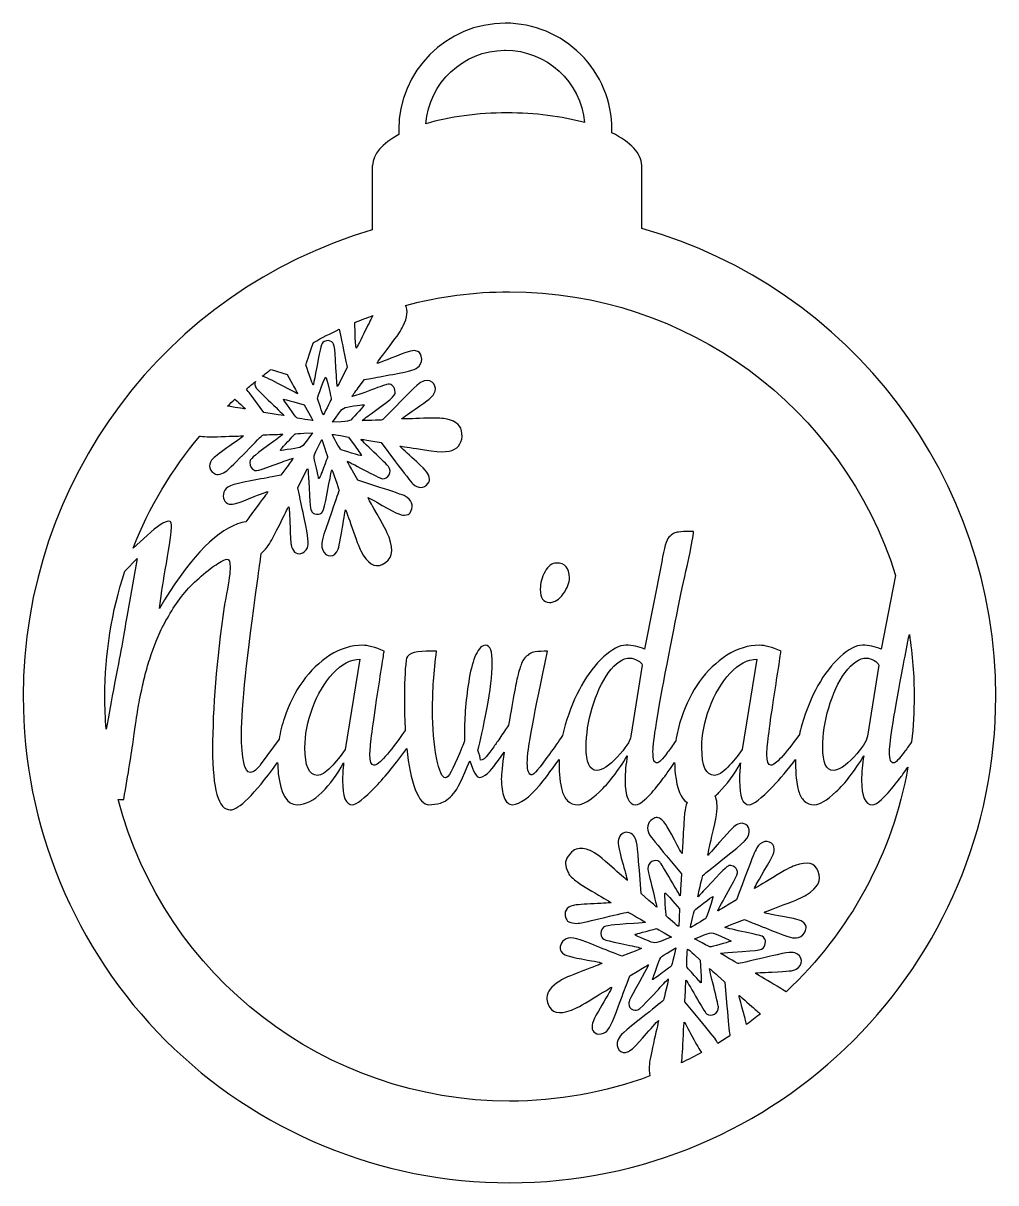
# Model space of a CAD drawing. Extents: x 63 to 154, y 61 to 295.
# Drawn here: x 62.6 to 152.5, y 60.7 to 167.9 of the extents above; entities that cross this region are included whole.
import ezdxf

# ---------------------------------------------------------------- set-up
doc = ezdxf.new("R2010")
doc.units = 0
doc.layers.add('Capa_1', color=7, linetype='CONTINUOUS')

msp = doc.modelspace()

# ---------------------------------------------------------------- linework, layer by layer
at = {"layer": 'Capa_1', "color": 1}
for points in [[(107.192422, 167.887986), (107.189838, 167.887986), (107.189838, 167.887986)], [(107.131444, 165.389431), (107.13196, 165.389431)], [(94.908416, 154.742534), (94.887231, 154.742534), (94.887231, 148.782175)], [(119.823692, 148.909816), (119.823692, 154.742534), (119.801988, 154.742534)], [(92.427948, 136.78394), (92.572127, 136.104395), (92.134943, 135.215562)], [(85.541547, 135.882188), (87.01846, 135.408316), (87.51817, 134.527748)], [(93.595837, 134.195469), (94.165826, 134.941676), (94.760623, 135.053814)], [(85.810782, 131.756341), (84.866138, 131.918089), (83.595413, 133.615661)], [(87.652531, 132.87927), (88.601827, 132.601251), (89.005419, 131.903619)], [(92.010403, 131.055608), (91.226472, 131.019953), (91.559268, 131.481939)], [(88.561517, 129.988491), (89.353717, 130.024665), (89.353717, 130.024665)], [(89.353717, 130.024665), (89.020921, 129.562678)], [(91.958728, 129.770416), (92.705969, 129.637608), (93.310066, 128.791664)], [(89.976935, 128.911555), (90.225501, 129.395245), (90.225501, 129.395245)], [(90.225501, 129.395245), (90.499384, 128.588059)], [(94.766825, 129.288276), (95.707852, 129.127044), (97.052473, 127.335424)], [(86.989522, 126.855348), (86.424182, 126.115343), (85.781326, 125.985117)], [(95.604498, 124.98001), (93.56173, 125.635785), (93.062019, 126.51635)], [(88.154824, 124.265326), (88.014264, 124.953139), (88.448347, 125.835255)], [(74.070929, 120.535838), (72.776952, 119.371569)], [(124.59601, 120.908941), (124.180016, 120.908941)], [(72.013174, 117.248184), (73.168144, 118.415555), (73.168144, 118.415555)], [(73.168144, 118.415555), (72.193525, 113.02105)], [(121.648904, 118.093094), (120.068637, 110.035704)], [(143.26774, 116.845623), (141.93242, 110.035704)], [(75.211944, 113.784312), (75.402116, 115.175441)], [(100.830537, 109.832099), (99.880207, 109.832099)], [(93.748798, 109.102944), (92.381958, 100.7572)], [(119.842813, 108.543289), (118.796881, 101.978316)], [(130.442167, 109.102944), (129.075324, 100.7572)], [(141.706593, 108.543289), (140.661179, 101.978316)], [(86.276385, 101.709597), (84.622739, 99.45082)], [(122.445239, 98.992966), (122.835396, 99.54022)], [(144.309019, 98.992966), (144.406171, 99.129393)], [(71.40236, 96.143528), (71.920157, 96.143528)], [(122.076267, 90.92731), (123.465329, 89.269529), (123.41727, 88.249954)], [(120.470682, 86.806115), (119.752897, 87.451553), (119.582362, 89.582171)], [(128.816424, 87.532169), (128.573547, 86.874843), (127.722951, 86.352913)], [(122.645227, 86.772524), (123.304616, 86.02425), (123.273612, 85.212929)], [(128.419549, 84.697198), (129.30735, 85.026896), (129.874241, 84.802619)], [(121.864912, 83.819216), (122.559443, 83.423375), (122.027176, 83.208917)], [(125.37891, 82.873021), (124.691612, 83.264728), (125.22388, 83.479186)], [(118.839256, 81.993487), (117.959207, 81.666894), (117.341156, 81.902021)], [(122.492263, 82.139733), (122.964068, 82.417752), (122.964068, 82.417752)], [(122.964068, 82.417752), (122.763564, 81.582661)], [(124.643553, 81.805387), (125.20941, 81.290172), (125.268838, 80.24424)], [(118.43928, 79.159035), (118.689912, 79.821012), (119.533788, 80.339326)], [(126.777791, 79.884057), (127.493507, 79.240686), (127.675927, 76.989658)], [(125.17427, 75.760793), (123.785724, 77.418574), (123.833267, 78.438149)]]:
    msp.add_lwpolyline(points, dxfattribs=at)
for points in [[(107.111807, 165.389431)], [(107.548472, 143.061595)], [(94.955959, 140.86793)], [(91.843488, 139.59204)], [(85.541547, 135.882188)], [(90.576383, 135.185074)], [(84.082722, 134.762876)], [(82.19705, 133.134035)], [(86.684629, 133.127833)], [(94.083144, 132.620373)], [(86.346667, 129.887206)], [(91.257995, 129.872736)], [(81.438439, 118.34734)], [(111.917198, 117.99129)], [(144.537947, 111.393244)], [(93.748798, 109.102944)], [(118.726086, 109.204748)], [(130.442167, 109.102944)], [(140.589866, 109.204748)], [(140.328384, 100.18049)], [(121.953278, 87.504779)], [(126.377815, 87.165266)], [(121.153845, 84.20679)], [(126.22537, 83.805264)], [(124.043073, 82.303547)], [(126.053287, 80.505206)], [(128.784901, 78.031974)], [(123.731982, 75.552021)]]:
    msp.add_lwpolyline(points, close=True, dxfattribs=at)
for points in [[(107.189838, 167.887986), (101.746369, 167.886476), (97.334423, 163.473141), (97.334627, 158.029672)], [(114.163076, 165.000478), (112.314374, 166.849276), (109.80695, 167.887947), (107.192422, 167.887986)], [(99.854886, 158.596563), (100.148356, 162.399145), (103.298148, 165.347519), (107.111807, 165.389431)], [(107.111807, 165.389431), (107.118352, 165.389439), (107.124898, 165.389439), (107.131444, 165.389431)], [(107.13196, 165.389431), (107.152286, 165.389515), (107.172612, 165.389515), (107.192938, 165.389431)], [(107.192938, 165.389431), (111.000151, 165.389254), (114.178763, 162.485406), (114.522206, 158.693716)], [(117.050218, 158.029672), (117.050316, 160.6442), (116.011778, 163.151679), (114.163076, 165.000478)], [(107.355202, 159.595984), (104.648288, 159.59588), (102.015212, 159.245021), (99.854886, 158.596563)], [(114.522206, 158.693716), (112.424148, 159.280906), (109.920989, 159.596034), (107.355202, 159.595984)], [(97.344446, 157.588874), (95.809713, 156.76347), (94.958415, 155.768785), (94.908416, 154.742534)], [(97.334627, 158.029672), (97.334613, 157.882685), (97.337887, 157.735715), (97.344446, 157.588874)], [(117.046601, 157.753204), (117.049099, 157.845339), (117.050305, 157.937504), (117.050218, 158.029672)], [(119.801988, 154.742534), (119.748477, 155.839785), (118.779215, 156.898848), (117.046601, 157.753204)], [(94.887231, 148.782175), (75.758522, 143.153818), (62.623325, 125.597235), (62.623051, 105.657678)], [(152.529189, 105.657678), (152.529018, 125.767526), (139.172762, 143.430814), (119.823692, 148.909816)], [(97.960427, 141.80379), (101.088553, 142.636167), (104.311496, 143.058968), (107.548472, 143.061595)], [(107.548472, 143.061595), (107.557774, 143.061599), (107.567076, 143.061599), (107.576378, 143.061595)], [(107.576378, 143.061595), (123.924088, 143.061394), (138.377814, 132.444862), (143.26774, 116.845623)], [(97.747004, 139.905714), (98.145112, 140.727888), (98.21719, 141.337062), (97.960427, 141.80379)], [(93.276993, 140.220425), (93.831375, 140.449693), (94.391192, 140.66559), (94.955959, 140.86793)], [(94.955959, 140.86793), (94.795357, 140.575951), (94.595777, 140.183384), (94.278999, 139.545013)], [(89.459653, 138.381259), (90.239582, 138.813133), (91.034701, 139.216984), (91.843488, 139.59204)], [(91.843488, 139.59204), (91.972314, 138.943012), (92.155482, 138.070067), (92.427948, 136.78394)], [(93.324017, 138.819475), (93.306558, 139.40589), (93.292384, 139.854351), (93.276993, 140.220425)], [(94.278999, 139.545013), (93.840516, 138.661424), (93.453502, 137.893542), (93.419103, 137.838141)], [(96.443209, 137.976116), (97.322723, 139.140886), (97.513062, 139.422596), (97.747004, 139.905714)], [(88.761505, 136.318337), (88.757341, 136.341666), (89.071044, 137.265517), (89.459653, 138.381259)], [(90.308183, 138.368342), (90.178278, 138.23214), (90.028378, 137.587692), (89.653442, 135.554043)], [(91.006847, 138.504251), (90.836712, 138.60443), (90.4642, 138.531921), (90.308183, 138.368342)], [(91.533429, 136.022232), (91.408238, 138.285681), (91.41312, 138.265041), (91.006847, 138.504251)], [(93.419103, 137.838141), (93.384702, 137.782761), (93.341718, 138.224385), (93.324017, 138.819475)], [(95.334232, 136.484218), (95.377803, 136.555007), (95.876879, 137.226136), (96.443209, 137.976116)], [(98.898354, 137.607147), (98.585754, 137.671607), (98.097045, 137.523035), (96.608055, 136.911065)], [(99.418737, 137.096583), (99.328485, 137.427725), (99.211674, 137.542549), (98.898354, 137.607147)], [(89.425549, 134.435247), (89.405885, 134.430858), (88.783225, 136.196648), (88.761505, 136.318337)], [(96.608055, 136.911065), (95.657314, 136.520326), (95.278542, 136.393717), (95.334232, 136.484218)], [(96.783238, 135.428985), (98.560473, 135.756325), (98.888713, 135.86001), (99.214616, 136.197931)], [(99.214616, 136.197931), (99.437676, 136.429251), (99.511738, 136.755175), (99.418737, 137.096583)], [(84.712658, 135.260004), (84.986068, 135.471217), (85.262391, 135.678631), (85.541547, 135.882188)], [(84.767435, 135.256387), (84.748805, 135.259356), (84.730943, 135.258975), (84.712658, 135.260004)], [(86.472756, 134.430596), (85.647444, 134.867008), (84.879959, 135.238485), (84.767435, 135.256387)], [(89.653442, 135.554043), (89.540518, 134.941522), (89.438069, 134.438248), (89.425549, 134.435247)], [(89.838444, 133.200699), (89.821633, 133.294888), (90.500651, 135.120772), (90.576383, 135.185074)], [(90.576383, 135.185074), (90.635599, 135.235342), (91.132661, 133.186245), (91.082811, 133.097345)], [(91.663138, 134.318976), (91.64395, 134.314695), (91.585469, 135.081281), (91.533429, 136.022232)], [(92.134943, 135.215562), (91.894497, 134.726903), (91.682527, 134.322977), (91.663138, 134.318976)], [(94.760623, 135.053814), (95.087637, 135.115425), (95.997799, 135.284306), (96.783238, 135.428985)], [(83.251248, 134.071445), (83.52506, 134.305917), (83.802247, 134.536418), (84.082722, 134.762876)], [(83.595413, 133.615661), (83.452884, 133.80601), (83.371154, 133.91214), (83.251248, 134.071445)], [(84.082722, 134.762876), (84.020241, 134.564764), (84.032139, 134.343106), (84.162304, 134.162912)], [(84.162304, 134.162912), (84.230373, 134.068683), (84.83964, 133.46324), (85.516227, 132.81726)], [(87.995661, 133.642013), (87.983331, 133.639254), (87.298061, 133.994166), (86.472756, 134.430596)], [(87.51817, 134.527748), (87.792993, 134.04331), (88.007901, 133.645014), (87.995661, 133.642013)], [(93.008793, 133.383632), (93.018016, 133.419763), (93.282176, 133.78501), (93.595837, 134.195469)], [(96.203946, 134.487958), (96.100526, 134.461817), (95.335343, 134.187838), (94.503792, 133.87921)], [(96.979093, 133.960342), (96.887222, 134.390551), (96.598218, 134.587658), (96.203946, 134.487958)], [(99.693655, 134.825405), (99.314472, 134.720646), (98.993684, 134.438909), (97.444696, 132.852399)], [(100.589208, 133.619278), (100.997577, 134.280337), (100.439655, 135.031505), (99.693655, 134.825405)], [(81.521638, 132.494799), (81.744118, 132.710668), (81.969272, 132.923763), (82.19705, 133.134035)], [(82.19705, 133.134035), (82.719682, 132.660502), (83.145796, 132.265262), (83.148928, 132.247268)], [(87.906261, 131.409592), (87.833215, 131.433264), (86.658549, 133.085433), (86.684629, 133.127833)], [(86.684629, 133.127833), (86.694747, 133.144263), (87.130294, 133.0323), (87.652531, 132.87927)], [(90.35004, 131.674693), (90.32156, 131.701453), (89.860643, 133.076329), (89.838444, 133.200699)], [(91.082811, 133.097345), (91.062483, 133.061065), (90.895076, 132.721187), (90.710225, 132.341835)], [(94.503792, 133.87921), (93.672241, 133.570579), (92.999593, 133.347432), (93.008793, 133.383632)], [(94.820567, 131.818354), (97.026731, 133.432723), (97.080434, 133.485801), (96.979093, 133.960342)], [(98.842543, 132.210578), (100.159165, 133.124097), (100.406077, 133.322817), (100.589208, 133.619278)], [(81.602769, 132.481363), (81.570551, 132.486978), (81.552993, 132.489364), (81.521638, 132.494799)], [(83.148928, 132.247268), (83.152476, 132.227397), (82.45672, 132.332543), (81.602769, 132.481363)], [(85.516227, 132.81726), (86.192809, 132.171258), (86.74786, 131.631566), (86.750259, 131.618366)], [(89.005419, 131.903619), (89.227318, 131.520039), (89.39945, 131.191215), (89.38834, 131.172914)], [(90.710225, 132.341835), (90.525321, 131.962526), (90.36311, 131.662292), (90.35004, 131.674693)], [(91.559268, 131.481939), (92.233431, 132.41754), (92.120272, 132.346031), (93.194827, 132.510301)], [(94.161693, 132.615721), (94.167771, 132.581661), (93.2818, 131.586709), (92.897689, 131.196168)], [(93.194827, 132.510301), (93.590725, 132.570803), (93.93426, 132.612893), (94.083144, 132.620373)], [(94.083144, 132.620373), (94.132772, 132.622865), (94.160643, 132.621447), (94.161693, 132.615721)], [(97.444696, 132.852399), (96.573286, 131.95988), (95.840678, 131.224942), (95.81689, 131.219941)], [(97.593009, 131.313474), (97.590281, 131.328134), (98.152504, 131.731806), (98.842543, 132.210578)], [(86.750259, 131.618366), (86.752611, 131.605195), (86.330112, 131.667341), (85.810782, 131.756341)], [(88.667454, 131.264899), (88.282012, 131.333728), (87.939421, 131.398693), (87.906261, 131.409592)], [(89.38834, 131.172914), (89.37713, 131.154626), (89.052891, 131.196099), (88.667454, 131.264899)], [(92.897689, 131.196168), (92.83271, 131.13007), (92.503497, 131.07801), (92.010403, 131.055608)], [(93.956538, 131.159478), (93.954244, 131.172329), (94.34292, 131.468824), (94.820567, 131.818354)], [(95.81689, 131.219941), (95.708038, 131.195639), (93.960137, 131.138878), (93.956538, 131.159478)], [(99.267324, 131.354299), (98.349114, 131.317498), (97.595808, 131.298676), (97.593009, 131.313474)], [(101.468223, 131.343964), (101.176073, 131.386663), (100.185547, 131.391399), (99.267324, 131.354299)], [(103.140474, 130.223102), (102.999192, 130.843971), (102.470944, 131.197904), (101.468223, 131.343964)], [(72.776952, 119.371569), (74.259699, 123.13395), (76.34277, 126.630982), (78.945051, 129.726492)], [(78.945051, 129.726492), (78.970673, 129.722584), (78.984905, 129.719264), (79.012747, 129.715123)], [(79.012747, 129.715123), (79.411694, 129.655822), (80.254448, 129.646702), (81.31235, 129.6898)], [(81.31235, 129.6898), (82.230726, 129.726701), (82.984799, 129.744458), (82.987699, 129.728559)], [(82.987699, 129.728559), (82.990662, 129.712578), (82.417075, 129.301556), (81.713357, 128.815437)], [(83.223861, 128.281103), (84.045913, 129.124272), (84.738196, 129.81916), (84.762267, 129.824161)], [(84.762267, 129.824161), (84.844317, 129.842536), (85.848284, 129.878773), (86.346667, 129.887206)], [(86.623651, 129.884621), (86.625942, 129.871772), (86.237267, 129.575267), (85.759622, 129.225747)], [(86.346667, 129.887206), (86.512793, 129.890015), (86.622751, 129.889772), (86.623651, 129.884621)], [(87.099075, 129.216963), (87.457168, 129.604771), (87.754401, 129.929333), (87.759499, 129.937331)], [(87.759499, 129.937331), (87.764661, 129.945731), (88.125717, 129.968692), (88.561517, 129.988491)], [(92.011954, 128.441297), (91.940942, 128.467809), (91.162483, 129.823253), (91.191333, 129.870151)], [(91.191333, 129.870151), (91.194122, 129.874688), (91.217627, 129.875537), (91.257995, 129.872736)], [(91.257995, 129.872736), (91.379097, 129.86433), (91.65052, 129.825166), (91.958728, 129.770416)], [(102.498135, 128.516746), (103.055736, 128.814455), (103.308313, 129.485452), (103.140474, 130.223102)], [(81.713357, 128.815437), (81.009642, 128.329307), (80.329584, 127.820201), (80.201822, 127.683721)], [(85.759622, 129.225747), (84.109133, 128.018017), (83.677209, 127.669349), (83.611949, 127.489419)], [(86.41798, 128.39944), (86.375789, 128.429941), (86.406875, 128.467322), (87.099075, 129.216963)], [(89.020921, 129.562678), (88.345972, 128.625887), (88.456398, 128.696038), (87.394147, 128.52915)], [(89.703052, 126.878602), (89.438077, 127.980573), (89.417021, 127.823543), (89.976935, 128.911555)], [(93.310066, 128.791664), (93.642242, 128.326426), (93.90572, 127.93235), (93.89556, 127.91575)], [(93.82993, 129.425735), (93.827575, 129.438935), (94.249146, 129.376975), (94.766825, 129.288276)], [(95.040192, 128.246995), (94.3768, 128.882096), (93.83233, 129.412535), (93.82993, 129.425735)], [(97.431261, 128.796831), (97.427718, 128.816693), (98.123644, 128.712043), (98.977936, 128.56377)], [(98.547988, 127.75917), (97.937406, 128.31009), (97.434862, 128.777032), (97.431261, 128.796831)], [(80.201822, 127.683721), (79.719627, 127.168612), (79.729197, 126.685641), (80.228693, 126.324631)], [(81.443091, 126.523068), (81.600394, 126.646999), (82.401808, 127.437931), (83.223861, 128.281103)], [(87.394147, 128.52915), (86.872169, 128.447129), (86.432831, 128.388539), (86.41798, 128.39944)], [(86.516164, 127.326637), (87.106468, 127.549387), (87.581514, 127.700652), (87.571915, 127.663052)], [(87.571915, 127.663052), (87.562305, 127.625502), (87.300426, 127.262208), (86.989522, 126.855348)], [(90.755699, 127.751936), (90.745864, 127.735955), (90.58046, 127.30447), (90.38828, 126.792821)], [(90.499384, 128.588059), (90.650072, 128.144189), (90.7656, 127.767835), (90.755699, 127.751936)], [(92.973651, 128.152428), (92.476933, 128.299028), (92.044265, 128.429097), (92.011954, 128.441297)], [(93.89556, 127.91575), (93.885413, 127.899259), (93.470358, 128.005788), (92.973651, 128.152428)], [(96.394115, 126.903925), (96.312841, 127.007684), (95.703579, 127.611895), (95.040192, 128.246995)], [(100.158226, 125.912254), (100.054777, 126.340633), (99.812511, 126.61822), (98.547988, 127.75917)], [(98.977936, 128.56377), (101.123159, 128.19148), (101.869826, 128.181257), (102.498135, 128.516746)], [(80.830723, 126.21146), (81.010389, 126.258699), (81.285791, 126.399129), (81.443091, 126.523068)], [(83.611949, 127.489419), (83.517279, 127.22849), (83.620606, 126.835449), (83.825373, 126.678098)], [(83.825373, 126.678098), (84.144579, 126.432779), (84.154575, 126.435438), (86.516164, 127.326637)], [(88.448347, 125.835255), (88.687041, 126.320347), (88.897308, 126.720609), (88.916019, 126.724607)], [(88.916019, 126.724607), (88.934638, 126.728769), (88.970304, 126.374153), (88.995085, 125.936543)], [(89.925775, 125.825955), (89.933133, 125.864843), (89.832957, 126.338423), (89.703052, 126.878602)], [(90.38828, 126.792821), (90.196095, 126.281181), (90.010257, 125.838401), (89.975385, 125.808902)], [(90.890576, 125.316425), (91.021354, 126.024194), (91.139374, 126.605335), (91.152574, 126.608335)], [(91.152574, 126.608335), (91.173582, 126.613027), (91.795615, 124.855042), (91.818684, 124.725764)], [(93.062019, 126.51635), (92.787199, 127.000792), (92.57231, 127.399085), (92.584528, 127.402085)], [(92.584528, 127.402085), (92.596776, 127.404827), (93.281692, 127.050174), (94.106917, 126.613503)], [(94.106917, 126.613503), (94.932131, 126.176813), (95.699547, 125.804896), (95.812238, 125.787196)], [(95.812238, 125.787196), (96.363373, 125.700796), (96.752131, 126.446905), (96.394115, 126.903925)], [(97.052473, 127.335424), (97.791967, 126.349912), (98.502448, 125.444539), (98.631189, 125.323659)], [(80.228693, 126.324631), (80.48604, 126.138631), (80.525402, 126.131159), (80.830723, 126.21146)], [(83.679645, 125.590309), (81.776598, 125.244879), (81.368653, 125.071575), (81.173856, 124.525776)], [(85.781326, 125.985117), (85.427703, 125.913468), (84.481807, 125.735901), (83.679645, 125.590309)], [(88.995085, 125.936543), (89.159015, 123.041432), (89.167834, 122.94836), (89.306177, 122.736219)], [(89.975385, 125.808902), (89.938795, 125.778002), (89.918176, 125.785254), (89.925775, 125.825955)], [(100.029551, 125.330895), (100.222842, 125.595333), (100.228626, 125.620633), (100.158226, 125.912254)], [(81.173856, 124.525776), (80.999908, 124.038406), (81.232112, 123.529469), (81.668915, 123.440569)], [(83.965933, 124.128383), (84.904719, 124.513333), (85.298329, 124.645932), (85.244407, 124.558331)], [(85.244407, 124.558331), (85.20155, 124.4887), (84.703305, 123.817963), (84.136983, 123.067983)], [(89.930427, 122.508844), (90.375556, 122.590124), (90.399816, 122.660175), (90.890576, 125.316425)], [(91.818684, 124.725764), (91.823182, 124.700552), (91.521842, 123.812793), (91.148957, 122.753274)], [(97.924254, 124.174891), (97.771949, 124.257153), (96.728099, 124.619362), (95.604498, 124.98001)], [(98.631189, 125.323659), (99.141266, 124.84453), (99.676171, 124.847494), (100.029551, 125.330895)], [(81.668915, 123.440569), (81.997501, 123.373741), (82.470336, 123.515094), (83.965933, 124.128383)], [(87.147134, 123.182704), (87.200871, 123.270014), (87.240881, 122.800145), (87.275293, 121.667035)], [(88.629214, 122.004998), (88.445482, 122.87022), (88.231995, 123.887226), (88.154824, 124.265326)], [(95.038126, 123.042144), (94.727272, 123.587416), (94.487176, 124.037051), (94.504824, 124.041052)], [(94.504824, 124.041052), (94.522392, 124.04497), (95.112609, 123.721245), (95.816371, 123.321713)], [(95.816371, 123.321713), (97.313331, 122.471953), (97.630511, 122.345147), (98.032257, 122.434946)], [(98.466856, 122.792546), (98.727706, 123.317908), (98.516994, 123.854743), (97.924254, 124.174891)], [(84.136983, 123.067983), (83.673129, 122.453692), (83.405553, 122.089628), (83.217659, 121.807595)], [(86.303259, 121.502187), (86.724661, 122.356907), (87.104285, 123.113105), (87.147134, 123.182704)], [(89.306177, 122.736219), (89.431002, 122.544791), (89.663234, 122.460045), (89.930427, 122.508844)], [(91.148957, 122.753274), (90.196153, 120.045994), (90.170668, 119.953139), (90.236867, 119.460969)], [(92.133911, 121.317185), (92.273987, 122.190265), (92.401664, 122.907886), (92.417613, 122.910887)], [(92.417613, 122.910887), (92.433581, 122.914337), (92.709827, 122.154618), (93.031528, 121.222617)], [(96.439073, 120.391143), (96.283784, 120.809783), (95.938786, 121.462296), (95.038126, 123.042144)], [(98.032257, 122.434946), (98.301547, 122.494996), (98.331191, 122.519298), (98.466856, 122.792546)], [(76.090962, 121.858755), (75.702797, 121.858755), (75.029459, 121.417896), (74.070929, 120.535838)], [(82.448195, 121.604506), (80.214268, 120.790296), (77.802353, 118.183309), (75.211944, 113.784312)], [(75.865137, 117.957183), (76.174083, 119.687375), (76.328674, 120.880403), (76.328674, 121.536294)], [(76.328674, 121.536294), (76.328674, 121.751157), (76.249397, 121.858755), (76.090962, 121.858755)], [(83.217659, 121.807595), (82.968498, 121.765918), (82.712564, 121.700455), (82.448195, 121.604506)], [(85.160174, 119.456833), (85.481932, 119.876473), (85.648786, 120.174756), (86.303259, 121.502187)], [(87.275293, 121.667035), (87.302728, 120.763745), (87.350586, 119.881529), (87.381746, 119.706949)], [(88.890696, 119.409293), (89.034743, 119.717392), (88.96262, 120.43494), (88.629214, 122.004998)], [(91.608361, 119.028954), (91.792045, 119.328452), (91.867481, 119.656557), (92.133911, 121.317185)], [(93.031528, 121.222617), (93.353233, 120.290617), (93.713833, 119.339501), (93.833031, 119.109052)], [(95.820507, 117.853315), (96.721275, 118.271225), (96.921263, 119.091195), (96.439073, 120.391143)], [(122.30261, 120.365823), (122.088721, 120.150968), (121.870712, 119.393566), (121.648904, 118.093094)], [(123.193512, 120.857781), (122.892482, 120.83517), (122.59571, 120.671154), (122.30261, 120.365823)], [(124.180016, 120.908941), (123.831457, 120.908941), (123.502458, 120.891714), (123.193512, 120.857781)], [(124.180016, 118.550948), (124.425581, 119.738337), (124.564318, 120.524459), (124.59601, 120.908941)], [(84.628425, 118.879608), (84.801415, 119.027912), (84.977691, 119.218814), (85.160174, 119.456833)], [(87.381746, 119.706949), (87.494612, 119.074489), (87.835837, 118.757349), (88.283499, 118.868239)], [(88.283499, 118.868239), (88.531164, 118.92959), (88.763254, 119.136722), (88.890696, 119.409293)], [(90.236867, 119.460969), (90.347891, 118.635448), (91.202035, 118.366414), (91.608361, 119.028954)], [(93.833031, 119.109052), (94.427827, 117.959061), (95.113971, 117.525515), (95.820507, 117.853315)], [(75.402116, 115.175441), (75.402116, 115.311138), (75.556188, 116.238293), (75.865137, 117.957183)], [(79.085611, 116.786714), (79.663898, 117.295598), (80.174718, 117.680558), (80.618334, 117.940646)], [(80.618334, 117.940646), (81.061951, 118.212048), (81.335456, 118.34734), (81.438439, 118.34734)], [(81.438439, 118.34734), (81.652326, 118.34734), (81.758834, 118.110194), (81.758834, 117.635241)], [(84.278059, 116.32886), (84.433663, 117.41307), (84.545595, 118.233212), (84.628425, 118.879608)], [(111.917198, 117.99129), (111.51319, 117.99129), (111.160405, 117.725421), (110.859381, 117.193923)], [(112.819986, 117.652293), (112.621942, 117.878459), (112.321209, 117.99129), (111.917198, 117.99129)], [(122.136213, 108.645091), (123.0076, 113.15717), (123.688868, 116.458885), (124.180016, 118.550948)], [(70.171944, 105.657678), (70.17199, 109.593994), (70.79338, 113.505633), (72.013174, 117.248184)], [(81.758834, 117.635241), (81.758834, 117.171598), (81.644399, 116.340036), (81.414667, 115.141336)], [(110.859381, 117.193923), (110.566275, 116.673734), (110.420133, 116.131021), (110.420133, 115.565598)], [(113.117126, 116.617214), (113.117126, 117.080856), (113.018029, 117.426119), (112.819986, 117.652293)], [(77.576142, 115.277245), (78.011837, 115.786121), (78.515246, 116.289138), (79.085611, 116.786714)], [(82.804764, 102.250133), (82.804764, 104.658831), (83.295761, 109.351531), (84.278059, 116.32886)], [(112.547134, 115.141336), (112.92738, 115.672834), (113.117126, 116.164874), (113.117126, 116.617214)], [(76.352444, 113.581223), (76.740609, 114.203185), (77.148369, 114.768358), (77.576142, 115.277245)], [(81.414667, 115.141336), (81.311688, 114.609836), (81.240338, 114.220168), (81.200727, 113.971381)], [(110.420133, 115.565598), (110.420133, 114.751388), (110.701044, 114.344485), (111.263492, 114.344485)], [(111.263492, 114.344485), (111.746717, 114.344485), (112.174818, 114.609836), (112.547134, 115.141336)], [(81.200727, 113.971381), (80.48777, 108.961736), (80.131025, 104.573569), (80.131025, 100.807844)], [(72.193525, 113.02105), (71.947952, 111.460479), (71.575868, 109.402463), (71.076798, 106.846752)], [(75.378343, 111.834045), (75.647681, 112.376853), (75.972201, 112.959257), (76.352444, 113.581223)], [(74.629551, 110.035704), (74.867205, 110.702898), (75.116927, 111.302544), (75.378343, 111.834045)], [(143.999993, 108.645091), (144.189633, 109.627049), (144.366314, 110.525902), (144.537947, 111.393244)], [(144.537947, 111.393244), (144.832585, 109.495592), (144.980645, 107.578067), (144.980812, 105.657678)], [(74.070929, 108.288525), (74.213521, 108.78609), (74.399822, 109.368501), (74.629551, 110.035704)], [(90.979976, 109.458994), (90.0056, 108.837035), (89.165781, 108.034194), (88.460748, 107.050357)], [(93.98651, 110.391753), (92.964607, 110.391753), (91.962268, 110.080963), (90.979976, 109.458994)], [(95.98277, 109.832099), (95.150994, 110.20528), (94.485583, 110.391753), (93.98651, 110.391753)], [(95.745058, 108.27147), (95.895569, 109.232672), (95.974846, 109.752925), (95.98277, 109.832099)], [(99.880207, 109.832099), (98.684036, 109.832099), (98.062229, 109.555255), (98.014688, 109.00114)], [(100.462084, 104.438112), (100.462084, 106.168305), (100.584959, 107.966202), (100.830537, 109.832099)], [(104.478377, 109.52669), (104.216963, 108.961268), (104.011358, 108.237823), (103.860842, 107.355765)], [(105.38168, 110.391753), (105.048969, 110.391753), (104.747717, 110.103424), (104.478377, 109.52669)], [(105.987843, 108.729839), (105.987843, 109.838073), (105.785688, 110.391753), (105.38168, 110.391753)], [(109.457401, 109.611957), (109.354415, 109.5441), (109.23154, 109.447987), (109.088948, 109.323604)], [(109.219689, 99.519032), (109.219689, 100.672499), (109.84546, 104.110016), (111.097093, 109.832099)], [(109.956593, 109.781455), (109.734788, 109.747548), (109.568304, 109.691131), (109.457401, 109.611957)], [(111.097093, 109.832099), (110.645555, 109.832099), (110.265542, 109.815388), (109.956593, 109.781455)], [(118.33386, 110.391753), (117.739733, 110.391753), (117.054504, 110.036032), (116.278172, 109.323604)], [(120.068637, 110.035704), (119.506197, 110.27318), (118.92799, 110.391753), (118.33386, 110.391753)], [(127.673342, 109.458994), (126.698969, 108.837035), (125.859149, 108.034194), (125.154117, 107.050357)], [(130.679876, 110.391753), (129.657973, 110.391753), (128.655634, 110.080963), (127.673342, 109.458994)], [(132.676136, 109.832099), (131.844355, 110.20528), (131.178949, 110.391753), (130.679876, 110.391753)], [(132.438427, 108.27147), (132.58894, 109.232672), (132.668215, 109.752925), (132.676136, 109.832099)], [(140.197642, 110.391753), (139.603507, 110.391753), (138.918279, 110.036032), (138.141954, 109.323604)], [(141.93242, 110.035704), (141.369979, 110.27318), (140.791772, 110.391753), (140.197642, 110.391753)], [(73.654935, 106.626092), (73.789605, 107.248061), (73.928339, 107.80226), (74.070929, 108.288525)], [(91.265228, 107.796564), (92.065326, 108.66731), (92.893252, 109.102944), (93.748798, 109.102944)], [(95.293406, 105.354335), (95.443917, 106.349478), (95.594545, 107.321557), (95.745058, 108.27147)], [(98.014688, 109.00114), (97.911702, 107.983378), (97.860174, 106.767893), (97.860174, 105.354335)], [(105.488651, 104.488756), (105.821362, 106.218949), (105.987843, 107.632919), (105.987843, 108.729839)], [(108.732379, 108.814591), (108.637317, 108.599728), (108.514958, 108.221027), (108.364445, 107.678224)], [(109.088948, 109.323604), (108.946356, 109.19921), (108.827436, 109.029453), (108.732379, 108.814591)], [(116.278172, 109.323604), (115.509764, 108.622477), (114.824538, 107.734509), (114.222484, 106.6602)], [(116.741193, 107.864776), (117.382852, 108.758155), (118.044816, 109.204748), (118.726086, 109.204748)], [(118.726086, 109.204748), (118.939975, 109.204748), (119.169361, 109.131104), (119.414931, 108.984088)], [(119.414931, 108.984088), (119.668421, 108.848383), (119.811119, 108.701606), (119.842813, 108.543289)], [(120.840684, 100.587703), (120.840684, 101.458449), (121.272743, 104.144314), (122.136213, 108.645091)], [(127.958597, 107.796564), (128.758692, 108.66731), (129.586618, 109.102944), (130.442167, 109.102944)], [(131.986775, 105.354335), (132.137283, 106.349478), (132.287911, 107.321557), (132.438427, 108.27147)], [(138.141954, 109.323604), (137.373546, 108.622477), (136.688318, 107.734509), (136.086266, 106.6602)], [(138.605491, 107.864776), (139.247148, 108.758155), (139.908598, 109.204748), (140.589866, 109.204748)], [(140.589866, 109.204748), (140.803755, 109.204748), (141.03366, 109.131104), (141.27923, 108.984088)], [(141.27923, 108.984088), (141.532719, 108.848383), (141.674901, 108.701606), (141.706593, 108.543289)], [(142.704982, 100.587703), (142.704982, 101.458449), (143.136528, 104.144314), (143.999993, 108.645091)], [(89.364054, 104.590557), (89.831433, 105.857107), (90.465134, 106.92581), (91.265228, 107.796564)], [(103.860842, 107.355765), (103.710329, 106.473705), (103.595378, 105.574762), (103.516161, 104.658772)], [(108.364445, 107.678224), (108.222075, 107.136267), (107.928909, 105.571471), (107.486462, 102.989106)], [(115.220357, 104.607612), (115.592673, 105.885463), (116.09953, 106.971408), (116.741193, 107.864776)], [(126.05742, 104.590557), (126.524799, 105.857107), (127.1585, 106.92581), (127.958597, 107.796564)], [(137.084653, 104.607612), (137.456977, 105.885463), (137.963829, 106.971408), (138.605491, 107.864776)], [(71.076798, 106.846752), (70.77426, 105.272479), (70.522327, 103.901286), (70.294933, 102.62737)], [(73.215684, 104.438112), (73.294903, 104.924377), (73.441048, 105.653566), (73.654935, 106.626092)], [(88.460748, 107.050357), (87.763635, 106.066517), (87.201287, 104.947144), (86.773514, 103.691905)], [(114.222484, 106.6602), (113.620432, 105.585899), (113.12495, 104.376155), (112.736787, 103.030447)], [(125.154117, 107.050357), (124.457001, 106.066517), (123.894655, 104.947144), (123.46688, 103.691905)], [(136.086266, 106.6602), (135.484212, 105.585899), (134.989248, 104.376155), (134.601086, 103.030447)], [(62.623051, 105.657678), (62.623003, 93.735299), (67.359127, 82.301216), (75.789522, 73.870821)], [(70.294933, 102.62737), (70.212986, 103.635395), (70.171956, 104.646328), (70.171944, 105.657678)], [(94.675356, 100.282294), (94.675356, 100.938186), (94.881474, 102.628995), (95.293406, 105.354335)], [(97.860174, 105.354335), (97.860174, 104.337039), (97.887437, 103.398358), (97.937173, 102.525569)], [(107.576378, 60.704348), (132.403255, 60.704534), (152.52929, 80.8308), (152.529189, 105.657678)], [(131.368724, 100.282294), (131.368724, 100.938186), (131.574843, 102.628995), (131.986775, 105.354335)], [(144.980812, 105.657678), (144.980705, 104.253387), (144.901515, 102.850217), (144.743618, 101.454832)], [(72.823461, 101.724067), (73.013582, 103.047161), (73.14439, 103.951848), (73.215684, 104.438112)], [(88.662805, 100.909645), (88.662805, 102.097029), (88.896668, 103.324008), (89.364054, 104.590557)], [(100.830537, 99.993941), (100.584959, 101.237869), (100.462084, 102.719223), (100.462084, 104.438112)], [(103.516161, 104.658772), (103.444862, 103.74279), (103.40919, 102.996363), (103.40919, 102.41963)], [(104.656658, 100.689504), (104.878467, 101.492403), (105.155933, 102.758556), (105.488651, 104.488756)], [(114.661734, 100.97786), (114.661734, 102.131319), (114.848033, 103.341063), (115.220357, 104.607612)], [(125.356171, 100.909645), (125.356171, 102.097029), (125.590036, 103.324008), (126.05742, 104.590557)], [(136.526033, 100.97786), (136.526033, 102.131319), (136.712337, 103.341063), (137.084653, 104.607612)], [(86.773514, 103.691905), (86.547242, 103.027942), (86.38297, 102.367232), (86.276385, 101.709597)], [(107.486462, 102.989106), (107.359875, 102.805633), (107.261788, 102.665513), (107.116458, 102.453222)], [(112.736787, 103.030447), (112.639794, 102.697017), (112.554778, 102.37259), (112.482023, 102.058929)], [(123.46688, 103.691905), (123.222047, 102.973474), (123.049653, 102.258872), (122.944949, 101.547849)], [(134.601086, 103.030447), (134.5139, 102.730732), (134.438211, 102.439823), (134.370607, 102.156081)], [(83.624869, 98.636917), (83.078269, 98.636917), (82.804764, 99.841427), (82.804764, 102.250133)], [(97.937173, 102.525569), (96.454112, 100.377317), (95.484078, 99.298375), (95.031924, 99.298375)], [(103.40919, 102.41963), (103.40919, 101.842899), (103.413154, 101.548825), (103.421076, 101.537515)], [(107.116458, 102.453222), (106.775823, 101.955654), (106.51869, 101.576953), (106.344412, 101.316857)], [(112.482023, 102.058929), (112.122848, 101.533353), (111.723399, 100.961564), (111.275377, 100.332938)], [(118.796881, 101.978316), (118.717664, 101.514665), (118.298017, 100.870095), (117.537527, 100.044582)], [(134.370607, 102.156081), (133.037129, 100.26203), (132.149856, 99.298375), (131.725293, 99.298375)], [(140.661179, 101.978316), (140.581958, 101.514665), (140.161794, 100.870095), (139.401307, 100.044582)], [(71.920157, 96.143528), (72.340009, 98.540923), (72.641261, 100.400978), (72.823461, 101.724067)], [(80.131025, 100.807844), (80.131025, 97.053438), (80.673555, 95.176661), (81.758834, 95.176661)], [(89.827591, 98.365615), (89.051259, 98.365615), (88.662805, 99.21337), (88.662805, 100.909645)], [(92.381958, 100.7572), (91.985871, 100.157853), (91.542438, 99.609398), (91.051289, 99.111822)], [(95.222093, 97.347589), (96.133112, 98.289979), (97.085046, 99.469481), (98.073082, 100.85952)], [(98.073082, 100.85952), (98.240079, 99.306109), (98.503207, 98.032346), (98.869933, 97.059235)], [(103.421076, 101.537515), (103.429, 101.537515), (103.282339, 101.175533), (102.981309, 100.451792)], [(106.344412, 101.316857), (106.170133, 101.06807), (105.936268, 100.745783), (105.643163, 100.34999)], [(115.636351, 98.823469), (114.98677, 98.823469), (114.661734, 99.54168), (114.661734, 100.97786)], [(122.944949, 101.547849), (122.658162, 101.137457), (122.402405, 100.779071), (122.195641, 100.502951)], [(126.520957, 98.365615), (125.744627, 98.365615), (125.356171, 99.21337), (125.356171, 100.909645)], [(129.075324, 100.7572), (128.679237, 100.157853), (128.235804, 99.609398), (127.744655, 99.111822)], [(137.500133, 98.823469), (136.850552, 98.823469), (136.526033, 99.54168), (136.526033, 100.97786)], [(144.743618, 101.454832), (144.485096, 101.086313), (144.249977, 100.757425), (144.059421, 100.502951)], [(95.031924, 99.298375), (94.79427, 99.298375), (94.675356, 99.626403), (94.675356, 100.282294)], [(101.662528, 98.127903), (101.361503, 98.127903), (101.084032, 98.750002), (100.830537, 99.993941)], [(102.981309, 100.451792), (102.339652, 98.902532), (101.900182, 98.127903), (101.662528, 98.127903)], [(102.410801, 96.68613), (102.751436, 97.081926), (103.246919, 98.094219), (103.8965, 99.72264)], [(103.8965, 99.72264), (104.237133, 98.682263), (104.537869, 98.162011), (104.799287, 98.162011)], [(104.894371, 99.756228), (104.878525, 99.993705), (104.79925, 100.305022), (104.656658, 100.689504)], [(105.643163, 100.34999), (105.350057, 99.954195), (105.100333, 99.756228), (104.894371, 99.756228)], [(105.548079, 98.552168), (105.795737, 98.745771), (106.310841, 99.40025), (107.089587, 100.508637)], [(107.089587, 100.508637), (106.916303, 99.332752), (106.819318, 98.48135), (106.819318, 98.043155)], [(111.275377, 100.332938), (110.356461, 99.043774), (109.809964, 98.399204), (109.635683, 98.399204)], [(110.34882, 97.43234), (110.709306, 97.862455), (111.32659, 98.682687), (112.162144, 99.832709)], [(112.162144, 99.832709), (112.157763, 99.721007), (112.15491, 99.610107), (112.15491, 99.50198)], [(117.537527, 100.044582), (116.777044, 99.230372), (116.14334, 98.823469), (115.636351, 98.823469)], [(115.885948, 96.838578), (116.749418, 97.641485), (117.609055, 98.755625), (118.464601, 100.18049)], [(118.464601, 100.18049), (118.329928, 99.388894), (118.262547, 98.630985), (118.262547, 97.907246)], [(120.923885, 99.739692), (120.86842, 99.8867), (120.840684, 100.169285), (120.840684, 100.587703)], [(121.232907, 99.519032), (121.082404, 99.519032), (120.979347, 99.592676), (120.923885, 99.739692)], [(122.195641, 100.502951), (121.712414, 99.84706), (121.39134, 99.519032), (121.232907, 99.519032)], [(131.725293, 99.298375), (131.487639, 99.298375), (131.368724, 99.626403), (131.368724, 100.282294)], [(131.915459, 97.347589), (132.597714, 98.053336), (133.301511, 98.884688), (134.026959, 99.841493)], [(134.026959, 99.841493), (134.022342, 99.726725), (134.01869, 99.612983), (134.01869, 99.50198)], [(139.401307, 100.044582), (138.640824, 99.230372), (138.007123, 98.823469), (137.500133, 98.823469)], [(137.749731, 96.838578), (138.613201, 97.641485), (139.472843, 98.755625), (140.328384, 100.18049)], [(140.328384, 100.18049), (140.193716, 99.388894), (140.126329, 98.630985), (140.126329, 97.907246)], [(142.788183, 99.739692), (142.732719, 99.8867), (142.704982, 100.169285), (142.704982, 100.587703)], [(143.097206, 99.519032), (142.946703, 99.519032), (142.843645, 99.592676), (142.788183, 99.739692)], [(144.059421, 100.502951), (143.576197, 99.84706), (143.255638, 99.519032), (143.097206, 99.519032)], [(81.758834, 95.176661), (82.543083, 95.176661), (83.969039, 96.590118), (86.036607, 99.417231)], [(84.622739, 99.45082), (84.250418, 98.908011), (83.917974, 98.636917), (83.624869, 98.636917)], [(86.036607, 99.417231), (86.057384, 99.438652), (86.104605, 99.501972), (86.142027, 99.550039)], [(86.142027, 99.550039), (86.1516, 99.198331), (86.16875, 98.85215), (86.203006, 98.51806)], [(91.051289, 99.111822), (90.568064, 98.61425), (90.160302, 98.365615), (89.827591, 98.365615)], [(90.243069, 96.787934), (91.003553, 97.545606), (91.668964, 98.456045), (92.239329, 99.519032)], [(92.239329, 99.519032), (92.175956, 98.908376), (92.144246, 98.359919), (92.144246, 97.873655)], [(109.635683, 98.399204), (109.358418, 98.399204), (109.219689, 98.77268), (109.219689, 99.519032)], [(112.15491, 99.50198), (112.15491, 98.484218), (112.250039, 97.62497), (112.440163, 96.923843)], [(121.79153, 98.094314), (121.957887, 98.297866), (122.175901, 98.597173), (122.445239, 98.992966)], [(122.835396, 99.54022), (122.845106, 99.191938), (122.862434, 98.849049), (122.896372, 98.51806)], [(127.744655, 99.111822), (127.261431, 98.61425), (126.853668, 98.365615), (126.520957, 98.365615)], [(126.936953, 96.787934), (127.697437, 97.545606), (128.362849, 98.456045), (128.933214, 99.519032)], [(128.933214, 99.519032), (128.869843, 98.908376), (128.83813, 98.359919), (128.83813, 97.873655)], [(144.406171, 99.129393), (142.995207, 91.168615), (139.042865, 83.879291), (133.141226, 78.3534)], [(134.01869, 99.50198), (134.01869, 98.484218), (134.113819, 97.62497), (134.303946, 96.923843)], [(143.655313, 98.094314), (143.821667, 98.297866), (144.039683, 98.597173), (144.309019, 98.992966)], [(86.203006, 98.51806), (86.424814, 96.60693), (87.010951, 95.65157), (87.961554, 95.65157)], [(92.144246, 97.873655), (92.144246, 96.39225), (92.445498, 95.65157), (93.047549, 95.65157)], [(104.799287, 98.162011), (104.973566, 98.162011), (105.22329, 98.292077), (105.548079, 98.552168)], [(106.819318, 98.043155), (106.819318, 97.342027), (106.906522, 96.765368), (107.0808, 96.313028)], [(118.262547, 97.907246), (118.262547, 96.403219), (118.587066, 95.65157), (119.236647, 95.65157)], [(121.197252, 97.330536), (121.434901, 97.635868), (121.633092, 97.890762), (121.79153, 98.094314)], [(122.896372, 98.51806), (123.060255, 97.106016), (123.423977, 96.217209), (123.985712, 95.848457)], [(128.83813, 97.873655), (128.83813, 96.39225), (129.138869, 95.65157), (129.740918, 95.65157)], [(140.126329, 97.907246), (140.126329, 96.403219), (140.451365, 95.65157), (141.100946, 95.65157)], [(143.061551, 97.330536), (143.299205, 97.635868), (143.496875, 97.890762), (143.655313, 98.094314)], [(87.961554, 95.65157), (88.729962, 95.65157), (89.490501, 96.030268), (90.243069, 96.787934)], [(93.047549, 95.65157), (93.411949, 95.65157), (94.136815, 96.216744), (95.222093, 97.347589)], [(98.869933, 97.059235), (99.226408, 96.120631), (99.64658, 95.65157), (100.129804, 95.65157)], [(101.187103, 95.804015), (101.559425, 95.894484), (101.967182, 96.188558), (102.410801, 96.68613)], [(107.86525, 95.65157), (108.554442, 95.696803), (109.382368, 96.290184), (110.34882, 97.43234)], [(112.440163, 96.923843), (112.551068, 96.539358), (112.720997, 96.233793), (112.950727, 96.00762)], [(113.937231, 95.65157), (114.37292, 95.65157), (115.022478, 96.046987), (115.885948, 96.838578)], [(120.09241, 96.126476), (120.274613, 96.296103), (120.445058, 96.460118), (120.60349, 96.618434)], [(120.60349, 96.618434), (120.761928, 96.788064), (120.959598, 97.025212), (121.197252, 97.330536)], [(126.586071, 96.466505), (126.703099, 96.565742), (126.820304, 96.670494), (126.936953, 96.787934)], [(126.752467, 95.804531), (126.72966, 96.061568), (126.671891, 96.281056), (126.586071, 96.466505)], [(129.740918, 95.65157), (130.10532, 95.65157), (130.830189, 96.216744), (131.915459, 97.347589)], [(134.303946, 96.923843), (134.414848, 96.539358), (134.585296, 96.233793), (134.815025, 96.00762)], [(135.801011, 95.65157), (136.236703, 95.65157), (136.886258, 96.046987), (137.749731, 96.838578)], [(141.95619, 96.126476), (142.138393, 96.296103), (142.30884, 96.460118), (142.46727, 96.618434)], [(142.46727, 96.618434), (142.625708, 96.788064), (142.823902, 97.025212), (143.061551, 97.330536)], [(107.576378, 68.253241), (90.582785, 68.253298), (75.724805, 79.70885), (71.40236, 96.143528)], [(100.129804, 95.65157), (100.47044, 95.65157), (100.822706, 95.702243), (101.187103, 95.804015)], [(107.0808, 96.313028), (107.255073, 95.872), (107.516691, 95.65157), (107.86525, 95.65157)], [(112.950727, 96.00762), (113.180457, 95.770143), (113.509455, 95.65157), (113.937231, 95.65157)], [(119.236647, 95.65157), (119.46638, 95.65157), (119.751775, 95.809841), (120.09241, 96.126476)], [(123.985712, 95.848457), (123.889292, 95.565033), (123.815251, 95.237939), (123.766605, 94.862987)], [(126.290997, 92.746321), (126.714177, 94.549181), (126.808369, 95.174143), (126.752467, 95.804531)], [(134.815025, 96.00762), (135.044755, 95.770143), (135.373238, 95.65157), (135.801011, 95.65157)], [(141.100946, 95.65157), (141.330678, 95.65157), (141.615558, 95.809841), (141.95619, 96.126476)], [(121.653039, 94.246487), (121.335439, 94.519487), (121.133337, 94.536378), (120.787457, 94.318316)], [(123.766605, 94.862987), (123.729703, 94.578518), (123.664844, 93.621314), (123.622944, 92.735986)], [(120.787457, 94.318316), (120.308067, 94.016077), (120.207097, 93.439108), (120.532177, 92.861557)], [(122.81369, 92.400087), (121.974442, 93.965618), (121.967597, 93.976046), (121.653039, 94.246487)], [(128.684651, 93.851162), (128.369479, 93.695902), (128.131717, 93.460664), (127.002065, 92.185113)], [(129.727998, 93.131826), (129.786228, 93.723366), (129.219101, 94.114452), (128.684651, 93.851162)], [(117.706509, 92.593876), (117.543078, 92.192056), (117.597186, 91.825994), (118.071346, 90.140794)], [(118.088914, 93.01142), (117.865404, 92.90179), (117.804508, 92.834874), (117.706509, 92.593876)], [(118.672341, 93.038291), (118.400831, 93.127141), (118.316524, 93.123151), (118.088914, 93.01142)], [(119.137947, 92.686893), (119.022676, 92.879771), (118.919473, 92.957392), (118.672341, 93.038291)], [(119.582362, 89.582171), (119.386634, 92.030242), (119.341936, 92.345562), (119.137947, 92.686893)], [(120.532177, 92.861557), (120.617767, 92.709488), (121.312417, 91.839189), (122.076267, 90.92731)], [(123.515457, 91.137633), (123.498227, 91.143792), (123.18263, 91.711898), (122.81369, 92.400087)], [(123.622944, 92.735986), (123.581103, 91.850656), (123.532957, 91.131632), (123.515457, 91.137633)], [(125.901874, 90.97847), (125.888754, 90.983288), (126.063879, 91.778739), (126.290997, 92.746321)], [(127.002065, 92.185113), (126.410025, 91.516625), (125.915276, 90.973469), (125.901874, 90.97847)], [(127.308508, 90.621902), (129.442857, 92.318881), (129.671298, 92.555635), (129.727998, 93.131826)], [(132.049301, 91.550528), (132.060123, 92.194617), (131.288452, 92.481965), (130.757391, 92.031636)], [(113.738794, 91.543292), (113.492961, 91.460493), (113.406448, 91.392773), (113.143997, 91.073553)], [(115.0183, 91.418753), (114.560862, 91.631893), (114.126964, 91.673962), (113.738794, 91.543292)], [(117.273976, 89.687592), (115.995277, 90.844562), (115.600981, 91.147303), (115.0183, 91.418753)], [(130.757391, 92.031636), (130.367321, 91.700846), (130.303025, 91.552648), (128.816424, 87.532169)], [(130.675225, 88.784804), (131.923645, 90.900164), (132.042303, 91.139146), (132.049301, 91.550528)], [(113.143997, 91.073553), (112.700066, 90.533684), (112.649083, 90.223373), (112.901633, 89.605944)], [(118.071346, 90.140794), (118.295844, 89.342874), (118.472636, 88.675431), (118.465636, 88.65613)], [(121.464418, 90.350601), (121.056859, 90.70882), (120.324794, 90.306659), (120.360095, 89.743919)], [(122.47366, 88.729512), (122.004879, 89.545521), (121.550619, 90.2748), (121.464418, 90.350601)], [(125.440404, 89.107265), (125.450014, 89.130866), (126.290378, 89.812422), (127.308508, 90.621902)], [(128.530137, 89.76304), (128.438988, 89.939959), (128.082951, 90.078471), (127.861961, 90.022972)], [(136.117789, 89.473134), (135.796288, 90.273324), (135.135063, 90.446433), (133.983551, 90.032275)], [(112.901633, 89.605944), (113.077573, 89.175673), (113.127688, 89.110393), (113.578078, 88.722794)], [(118.465636, 88.65613), (118.457965, 88.637291), (117.921898, 89.101341), (117.273976, 89.687592)], [(120.360095, 89.743919), (120.367434, 89.62697), (120.56077, 88.783241), (120.790042, 87.868581)], [(124.993404, 87.145113), (124.974293, 87.151942), (125.393504, 88.991846), (125.440404, 89.107265)], [(127.861961, 90.022972), (127.67794, 89.976742), (127.203347, 89.50803), (125.789736, 87.976068)], [(127.644404, 87.363703), (128.755273, 89.360604), (128.747799, 89.34057), (128.530137, 89.76304)], [(133.983551, 90.032275), (133.503872, 89.859754), (133.201654, 89.695654), (131.879804, 88.890225)], [(135.029999, 87.331662), (136.109028, 88.003273), (136.443369, 88.662816), (136.117789, 89.473134)], [(113.578078, 88.722794), (113.886238, 88.457594), (114.599192, 87.996325), (115.524212, 87.463954)], [(123.348026, 87.23813), (123.336025, 87.242411), (122.942449, 87.913492), (122.47366, 88.729512)], [(123.41727, 88.249954), (123.390971, 87.689144), (123.360226, 87.234129), (123.348026, 87.23813)], [(125.789736, 87.976068), (125.364016, 87.51463), (125.005604, 87.141112), (124.993404, 87.145113)], [(130.228225, 87.897522), (130.169006, 87.86888), (130.370155, 88.268004), (130.675225, 88.784804)], [(131.879804, 88.890225), (131.030674, 88.372856), (130.287224, 87.926221), (130.228225, 87.897522)], [(115.524212, 87.463954), (116.327233, 87.001814), (116.97922, 86.61099), (116.973222, 86.59579)], [(120.790042, 87.868581), (121.019312, 86.953912), (121.202769, 86.195796), (121.197768, 86.182897)], [(122.070583, 85.382945), (122.021003, 85.442405), (121.908277, 87.482679), (121.953278, 87.504779)], [(121.953278, 87.504779), (121.970748, 87.513349), (122.282356, 87.183914), (122.645227, 86.772524)], [(124.681277, 85.870255), (124.717626, 85.959594), (126.278615, 87.151264), (126.377815, 87.165266)], [(126.377815, 87.165266), (126.455335, 87.176257), (125.7772, 85.161677), (125.6869, 85.112679)], [(126.838251, 85.842349), (126.819592, 85.849019), (127.182534, 86.533584), (127.644404, 87.363703)], [(132.880776, 86.388568), (134.257135, 86.90839), (134.570669, 87.045664), (135.029999, 87.331662)], [(113.498496, 86.350844), (112.810357, 86.171086), (112.558921, 85.754767), (112.790529, 85.178306)], [(115.396056, 86.502773), (114.534647, 86.466914), (113.680837, 86.398445), (113.498496, 86.350844)], [(116.973222, 86.59579), (116.967131, 86.580492), (116.257476, 86.538674), (115.396056, 86.502773)], [(121.197768, 86.182897), (121.192699, 86.170396), (120.865531, 86.450875), (120.470682, 86.806115)], [(124.296287, 84.294124), (124.286408, 84.332243), (124.633277, 85.752275), (124.681277, 85.870255)], [(127.722951, 86.352913), (127.255102, 86.065671), (126.856951, 85.835348), (126.838251, 85.842349)], [(131.132562, 85.71264), (131.207791, 85.749552), (131.994546, 86.053889), (132.880776, 86.388568)], [(112.790529, 85.178306), (112.909859, 84.881317), (112.939228, 84.853977), (113.2427, 84.758177)], [(113.2427, 84.758177), (113.42127, 84.701876), (113.731798, 84.672581), (113.93258, 84.693581)], [(113.93258, 84.693581), (114.13333, 84.714621), (115.241635, 84.958064), (116.395996, 85.234633)], [(119.066115, 84.67601), (117.009406, 84.534313), (116.453786, 84.469297), (116.301426, 84.350967)], [(116.395996, 85.234633), (117.550376, 85.511194), (118.514065, 85.73046), (118.537465, 85.722459)], [(118.537465, 85.722459), (118.643885, 85.684441), (120.165004, 84.792348), (120.157006, 84.772647)], [(120.157006, 84.772647), (120.152034, 84.760447), (119.661325, 84.717013), (119.066115, 84.67601)], [(122.641607, 84.850162), (122.350039, 85.116161), (122.092983, 85.355844), (122.070583, 85.382945)], [(123.206948, 84.38404), (123.18757, 84.37452), (122.933178, 84.58416), (122.641607, 84.850162)], [(123.273612, 85.212929), (123.256412, 84.766569), (123.226249, 84.394039), (123.206948, 84.38404)], [(125.6869, 85.112679), (125.650049, 85.092679), (125.324038, 84.893244), (124.962397, 84.669293)], [(127.482141, 84.320995), (127.50943, 84.346834), (127.93135, 84.51603), (128.419549, 84.697198)], [(129.874241, 84.802619), (130.186161, 84.67922), (131.052812, 84.33338), (131.800223, 84.03419)], [(132.448245, 85.392248), (131.427544, 85.570588), (131.036463, 85.665441), (131.132562, 85.71264)], [(134.775235, 84.753525), (134.543444, 84.976627), (134.046784, 85.112957), (132.448245, 85.392248)], [(134.944216, 84.037809), (135.045427, 84.368647), (135.007584, 84.529897), (134.775235, 84.753525)], [(116.301426, 84.350967), (116.080306, 84.179456), (115.956761, 83.789106), (116.046661, 83.544814)], [(119.182905, 83.617677), (119.163344, 83.666358), (119.209647, 83.681201), (120.202998, 83.94789)], [(120.084658, 83.202718), (119.595578, 83.413617), (119.189903, 83.600479), (119.182905, 83.617677)], [(120.202998, 83.94789), (120.716888, 84.085852), (121.143843, 84.20279), (121.153845, 84.20679)], [(121.153845, 84.20679), (121.162764, 84.211151), (121.482761, 84.036806), (121.864912, 83.819216)], [(124.962397, 84.669293), (124.600717, 84.445413), (124.300288, 84.276823), (124.296287, 84.294124)], [(125.22388, 83.479186), (125.76291, 83.696592), (125.998826, 83.805613), (126.22537, 83.805264)], [(126.22537, 83.805264), (126.451911, 83.804915), (126.668843, 83.695608), (127.171046, 83.476601)], [(129.023648, 83.939106), (128.148748, 84.123336), (127.45424, 84.295495), (127.482141, 84.320995)], [(130.799767, 83.543266), (130.697527, 83.576614), (129.898556, 83.754885), (129.023648, 83.939106)], [(131.800223, 84.03419), (133.491363, 83.357171), (133.827283, 83.268758), (134.286893, 83.381518)], [(134.286893, 83.381518), (134.601501, 83.458708), (134.839886, 83.696719), (134.944216, 84.037809)], [(112.628266, 83.136053), (112.217807, 82.814153), (112.141948, 82.255126), (112.466518, 81.944397)], [(115.337144, 82.695255), (113.529013, 83.424515), (113.087945, 83.496554), (112.628266, 83.136053)], [(117.341156, 81.902021), (117.001156, 82.03118), (116.099295, 82.387854), (115.337144, 82.695255)], [(116.046661, 83.544814), (116.186803, 83.163964), (116.196765, 83.160459), (118.689394, 82.649778)], [(118.689394, 82.649778), (119.312434, 82.52212), (119.799165, 82.39536), (119.770465, 82.368659)], [(122.027176, 83.208917), (120.947874, 82.773357), (121.079978, 82.773577), (120.084658, 83.202718)], [(126.2109, 82.51542), (126.11997, 82.494061), (125.8113, 82.626831), (125.37891, 82.873021)], [(128.05213, 83.045622), (128.038991, 83.013311), (126.748448, 82.641711), (126.2109, 82.51542)], [(127.171046, 83.476601), (127.664447, 83.261421), (128.061131, 83.06732), (128.05213, 83.045622)], [(128.18494, 82.011574), (130.934019, 82.201066), (131.008642, 82.217589), (131.17752, 82.676649)], [(131.17752, 82.676649), (131.330622, 83.092791), (131.189517, 83.416165), (130.799767, 83.543266)], [(112.466518, 81.944397), (112.710678, 81.710666), (113.19018, 81.57706), (114.795058, 81.295339)], [(119.770465, 82.368659), (119.742086, 82.341819), (119.323166, 82.173079), (118.839256, 81.993487)], [(121.165214, 80.553784), (121.532111, 81.635742), (121.429654, 81.513443), (122.492263, 82.139733)], [(122.763564, 81.582661), (122.653283, 81.12318), (122.549053, 80.740066), (122.532054, 80.732068)], [(123.973827, 80.6437), (123.927517, 80.70449), (123.993173, 82.279147), (124.043073, 82.303547)], [(124.043073, 82.303547), (124.062343, 82.312996), (124.332504, 82.088716), (124.643553, 81.805387)], [(128.712556, 80.965645), (128.606675, 81.003475), (127.086049, 81.89524), (127.09405, 81.914941)], [(127.09405, 81.914941), (127.099011, 81.92714), (127.589728, 81.970574), (128.18494, 82.011574)], [(130.978051, 81.481892), (129.75506, 81.189802), (128.735654, 80.957644), (128.712556, 80.965645)], [(133.95668, 81.953697), (133.57709, 82.068367), (133.151989, 82.001092), (130.978051, 81.481892)], [(134.070885, 80.444228), (134.774623, 80.788099), (134.703509, 81.728079), (133.95668, 81.953697)], [(116.115908, 80.973913), (116.041917, 80.937601), (115.256499, 80.634236), (114.370277, 80.299535)], [(114.795058, 81.295339), (115.802448, 81.1185), (116.20901, 81.019612), (116.115908, 80.973913)], [(119.533788, 80.339326), (119.998237, 80.624446), (120.393054, 80.852271), (120.411254, 80.846273)], [(120.411254, 80.846273), (120.429394, 80.839782), (120.268956, 80.518504), (120.054686, 80.132104)], [(120.788492, 79.536273), (120.815681, 79.565475), (120.985323, 80.023432), (121.165214, 80.553784)], [(122.532054, 80.732068), (122.515083, 80.723726), (122.142235, 80.444738), (121.703164, 80.111948)], [(124.638902, 79.880438), (124.294332, 80.272619), (123.994726, 80.6159), (123.973827, 80.6437)], [(126.451194, 78.849494), (126.227304, 79.747773), (126.048287, 80.492308), (126.053287, 80.505206)], [(126.053287, 80.505206), (126.058375, 80.517726), (126.384189, 80.238175), (126.777791, 79.884057)], [(131.824511, 80.182745), (133.438319, 80.253236), (133.755295, 80.290018), (134.070885, 80.444228)], [(112.221056, 79.355922), (111.401737, 78.845753), (111.05308, 78.398641), (111.022679, 77.818032)], [(114.370277, 80.299535), (112.993909, 79.779724), (112.680376, 79.641924), (112.221056, 79.355922)], [(120.054686, 80.132104), (118.637046, 77.575882), (118.594445, 77.490909), (118.598443, 77.235639)], [(120.822081, 79.494932), (120.774781, 79.487934), (120.759793, 79.505774), (120.788492, 79.536273)], [(121.703164, 80.111948), (121.264094, 79.779168), (120.867682, 79.500933), (120.822081, 79.494932)], [(121.336777, 78.58336), (121.829019, 79.116361), (122.243285, 79.548026), (122.255585, 79.544025)], [(122.255585, 79.544025), (122.276017, 79.536725), (121.860451, 77.702962), (121.810651, 77.580322)], [(123.833267, 78.438149), (123.859566, 78.99896), (123.890829, 79.45449), (123.903029, 79.45049)], [(123.903029, 79.45049), (123.914941, 79.44623), (124.307781, 78.774773), (124.776361, 77.958592)], [(125.297259, 79.182808), (125.279741, 79.174217), (124.983453, 79.48823), (124.638902, 79.880438)], [(125.268838, 80.24424), (125.301839, 79.66893), (125.314661, 79.191807), (125.297259, 79.182808)], [(131.725809, 79.224149), (130.923108, 79.686498), (130.271801, 80.076044), (130.276802, 80.090244)], [(130.276802, 80.090244), (130.282372, 80.104145), (130.97872, 80.145846), (131.824511, 80.182745)], [(115.374352, 77.799429), (116.193373, 78.301378), (116.924025, 78.74188), (116.998026, 78.778181)], [(116.998026, 78.778181), (117.090744, 78.823739), (116.871727, 78.401554), (116.291607, 77.417024)], [(117.627959, 76.976741), (117.93676, 77.813171), (118.301671, 78.795196), (118.43928, 79.159035)], [(119.008238, 76.706472), (119.431428, 76.536303), (119.489499, 76.582959), (121.336777, 78.58336)], [(126.882693, 76.975707), (126.869233, 77.107866), (126.675074, 77.951204), (126.451194, 78.849494)], [(133.141226, 78.3534), (132.766365, 78.601804), (132.246225, 78.924437), (131.725809, 79.224149)], [(111.022679, 77.818032), (111.013929, 77.650913), (111.060234, 77.403022), (111.135333, 77.216001)], [(111.135333, 77.216001), (111.459773, 76.408493), (112.132058, 76.239467), (113.300059, 76.670817)], [(113.300059, 76.670817), (113.8001, 76.855475), (114.102342, 77.01989), (115.374352, 77.799429)], [(116.291607, 77.417024), (115.829079, 76.632233), (115.39576, 75.855062), (115.32836, 75.68948)], [(118.598443, 77.235639), (118.601875, 77.005298), (118.754219, 76.808623), (119.008238, 76.706472)], [(121.810651, 77.580322), (121.800931, 77.556401), (121.066551, 76.962091), (120.178709, 76.259472)], [(124.776361, 77.958592), (125.244933, 77.142402), (125.699518, 76.412687), (125.786119, 76.336987)], [(129.178678, 76.546793), (128.954526, 77.344912), (128.777903, 78.012974), (128.784901, 78.031974)], [(128.784901, 78.031974), (128.792572, 78.050804), (129.329602, 77.586979), (129.978111, 77.001028)], [(116.454389, 74.623394), (116.742928, 74.808555), (117.067572, 75.458941), (117.627959, 76.976741)], [(120.178709, 76.259472), (117.910058, 74.464131), (117.837861, 74.398504), (117.62951, 73.943333)], [(125.786119, 76.336987), (126.209529, 75.966816), (126.941994, 76.393507), (126.882693, 76.975707)], [(127.675927, 76.989658), (127.776177, 75.751729), (127.894777, 74.597775), (127.939476, 74.425475)], [(129.495453, 75.348932), (129.423608, 75.654312), (129.322805, 76.033621), (129.178678, 76.546793)], [(130.765659, 76.309597), (130.349123, 75.980397), (129.925625, 75.660103), (129.495453, 75.348932)], [(129.978111, 77.001028), (130.274487, 76.733251), (130.528828, 76.51131), (130.765659, 76.309597)], [(115.32836, 75.68948), (115.084358, 75.089601), (115.204384, 74.635327), (115.645654, 74.489036)], [(120.245371, 74.505573), (120.834453, 75.174503), (121.329131, 75.717185), (121.34453, 75.711184)], [(121.34453, 75.711184), (121.359989, 75.705535), (121.187177, 74.909353), (120.960058, 73.941783)], [(123.649299, 74.41359), (123.677599, 75.04564), (123.714882, 75.558022), (123.731982, 75.552021)], [(123.731982, 75.552021), (123.74906, 75.545912), (124.078173, 74.952409), (124.463203, 74.23324)], [(126.718879, 73.826546), (126.633289, 73.978615), (125.93813, 74.848915), (125.17427, 75.760793)], [(115.645654, 74.489036), (115.889792, 74.408106), (116.19908, 74.459615), (116.454389, 74.623394)], [(118.566405, 72.837457), (118.884106, 72.993969), (119.124922, 73.233244), (120.245371, 74.505573)], [(123.481866, 71.802896), (123.540762, 72.283335), (123.58785, 73.042953), (123.649299, 74.41359)], [(124.463203, 74.23324), (124.873669, 73.466559), (125.129415, 73.01436), (125.331367, 72.736172)], [(127.97875, 74.307651), (127.599691, 74.060939), (127.216189, 73.821121), (126.828432, 73.588318)], [(127.939476, 74.425475), (127.950472, 74.383081), (127.965632, 74.346958), (127.97875, 74.307651)], [(75.789522, 73.870821), (84.219917, 65.440426), (95.653999, 60.7043), (107.576378, 60.704348)], [(117.62951, 73.943333), (117.280072, 73.179883), (117.863605, 72.491239), (118.566405, 72.837457)], [(120.960058, 73.941783), (120.732937, 72.974215), (120.528737, 71.969404), (120.506338, 71.708845)], [(126.828432, 73.588318), (126.799452, 73.666955), (126.763908, 73.746539), (126.718879, 73.826546)], [(125.331367, 72.736172), (124.723601, 72.408064), (124.106864, 72.096853), (123.481866, 71.802896)], [(120.506338, 71.708845), (120.46809, 71.263125), (120.488343, 70.888811), (120.557498, 70.578164)], [(120.557498, 70.578164), (116.402302, 69.040493), (112.006962, 68.253286), (107.576378, 68.253241)]]:
    msp.add_open_spline(points, degree=3, dxfattribs=at)

doc.saveas('drawing.dxf')
